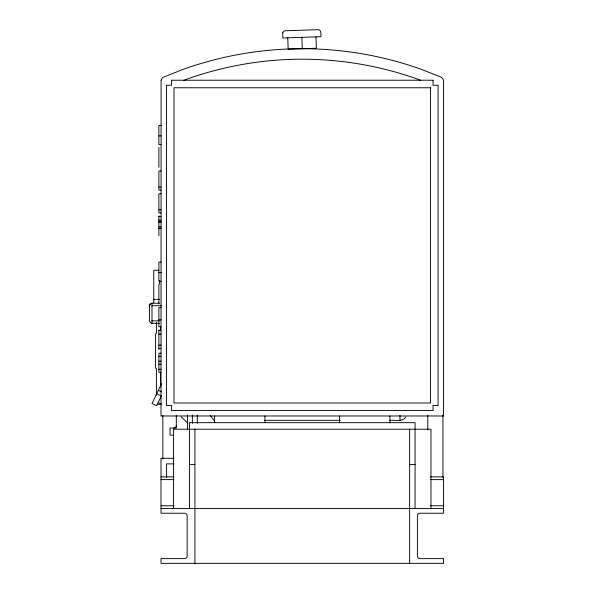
<?xml version="1.0" encoding="UTF-8"?>
<svg xmlns="http://www.w3.org/2000/svg" width="593" height="593" viewBox="0 0 593 593"><rect width="100%" height="100%" fill="white"/><g stroke="black" fill="none" stroke-linecap="round" stroke-linejoin="round"><path stroke-width="0.89" d="M155.566 333.733L155.566 368.379M149.555 305.054L151.334 303.275L159.376 303.186M161.504 383.745L152.038 403.499L156.656 405.716L161.644 395.309M405.79 416.99C402.462 422.453 394.997 419.696 389.883 420.341M183.771 80.396L187.047 79.106A343.532 343.532 0 0 1 417.494 79.106L420.771 80.396M161.007 125.427L158.88 125.427L158.88 144.566L161.007 144.566M158.88 135.93L161.007 135.879M161.007 170.984L158.88 170.984L158.88 190.116L161.007 190.116M158.88 187.047L161.007 187.047M161.007 193.755L158.88 193.755L158.88 212.887L161.007 212.887M158.88 209.826L161.007 209.826M158.88 216.608L161.007 216.608M158.88 220.166L161.007 220.159M158.88 221.078L161.007 221.078M158.88 221.864L161.007 221.864M158.88 222.575L161.007 222.575M158.88 226.897L161.007 226.897M158.88 228.372L161.007 228.372M161.007 262.084L158.88 262.084L158.88 281.215L161.007 281.215M159.013 270.23L153.75 270.23L153.75 302.719M158.88 272.535L161.007 272.535M158.88 272.587L161.007 272.587M153.75 299.346L159.487 299.346M151.986 305.706L161.711 305.706M161.007 307.634L158.88 307.634L158.88 326.765L161.007 326.765M158.88 319.894L161.007 319.894M151.986 320.85L159.057 320.85M149.555 321.502L151.334 323.281L159.376 323.363M158.88 330.501L161.007 330.501M158.88 334.118L161.007 334.118M158.88 345.074L161.007 345.074M158.88 348.491L161.007 348.491M161.007 353.183L158.88 353.183L158.88 372.322L161.007 372.322M158.88 356.267L161.007 356.267M158.88 361.144L161.007 361.144M158.88 364.206L161.007 364.206M158.88 369.254L161.007 369.254M157.219 404.322L160.473 404.322M264.389 420.341L340.278 420.341M173.801 435.158L170.058 435.158L170.058 428.042L176.314 428.042L176.314 415.5M173.927 458.307L161.007 458.307L161.007 513.234L184.631 513.234A2.513 2.513 0 0 1 187.143 515.747L187.143 556.093A2.513 2.513 0 0 1 184.631 558.613L161.007 558.613L161.007 563.35L443.534 563.35L443.534 558.613L419.911 558.613A2.513 2.513 0 0 1 417.398 556.093L417.398 515.747A2.513 2.513 0 0 1 419.911 513.234L443.534 513.234L443.534 476.876L430.607 476.876M173.957 463.882L166.581 463.882L166.581 477.498M189.478 464.438L194.912 464.438M409.622 464.438L415.063 464.438M161.007 476.876L173.927 476.876M161.007 479.611L173.964 479.611M430.674 479.611L443.534 479.611M161.007 505.762L173.964 505.762M430.674 505.762L443.534 505.762M161.007 508.498L443.534 508.498M158.361 390.313L161.437 391.788M156.715 393.737L160.57 395.583M158.168 402.551L161.378 404.092M181.258 416.879L187.951 423.239M210.241 415.389L214.703 421.282M315.987 36.855L316.38 48.241L288.161 49.204L287.775 37.819M301.881 37.337L302.267 48.722M442.934 415.107L442.934 477.372M430.955 508.498L430.955 429.213L173.579 429.213L173.579 508.498M427.768 415.233L427.768 430.007M415.063 508.498L415.063 422.676L189.478 422.676L189.478 508.498M409.622 429.213L409.622 563.35M399.986 415.374L399.986 420.341M389.912 415.982L389.912 422.676M339.619 415.982L339.619 422.676M264.915 415.982L264.915 422.676M214.622 415.982L214.622 422.676M197.328 415.041L197.328 423.335M194.912 429.213L194.912 563.35M192.391 415.041L192.391 423.335M187.455 415.041L187.455 429.784M162.838 415.515L162.838 458.945M160.473 326.825L160.473 329.641M160.473 372.033L160.473 386.792M159.465 280.422L159.465 283.958M158.88 147.553L158.88 167.337M158.88 215.882L158.88 235.666M158.88 284.21L158.88 303.994M158.88 329.76L158.88 349.544M156.404 322.429L156.404 333.474M156.404 368.438L156.404 395.116M151.986 323.363L151.986 303.186A2.513 2.513 0 0 0 149.466 305.706L149.466 320.85M176.314 425.529A2.513 2.513 0 0 1 173.801 428.042M282.735 32.726L282.831 37.989L320.932 36.684C320.835 34.431 321.688 29.724 318.152 29.65L285.122 30.777L283.869 31.162L282.735 32.726M161.096 80.099L161.007 415.982L443.534 415.982L443.534 80.826L442.793 78.624L441.014 77.134L421.015 69.225A354.014 354.014 0 0 0 183.526 69.225L163.52 77.134L162.267 77.994L161.096 80.099M433.053 80.225L171.488 80.225L171.488 85.251L166.455 85.251L166.455 405.501L171.488 405.501L171.488 410.534L433.053 410.534L433.053 405.501L438.086 405.501L438.086 85.251L433.053 85.251L433.053 80.225M430.54 87.764L174.001 87.764L174.001 402.988L430.54 402.988L430.54 87.764"/></g></svg>
